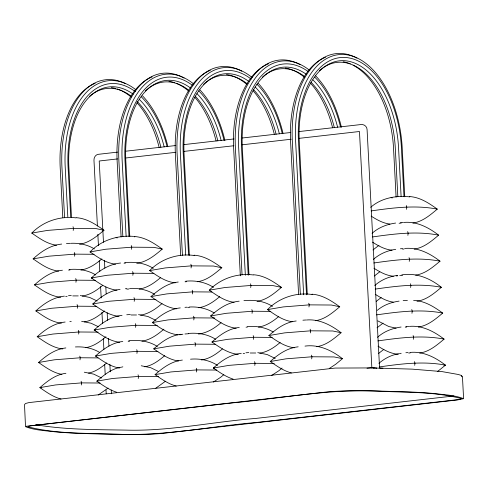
<?xml version="1.0" encoding="UTF-8"?>
<svg xmlns="http://www.w3.org/2000/svg" width="488" height="488" viewBox="0 0 488 488"><rect width="100%" height="100%" fill="white"/><g stroke="black" fill="none" stroke-linecap="round" stroke-linejoin="round"><path stroke-width="0.73" d="M73.206 230.458L73.499 228.36L73.011 226.719M74.56 256.237L74.853 254.138L74.359 252.497M75.921 282.271L76.213 280.173L75.725 278.532M77.287 308.306L77.58 306.202L77.092 304.561M78.635 334.085L78.934 331.986L78.44 330.345M79.989 359.863L80.282 357.765L79.794 356.124M81.307 384.983L81.6 382.885L81.112 381.244M131.467 249.283L131.76 247.184L131.266 245.543M132.827 275.317L133.12 273.219L132.632 271.578M134.194 301.346L134.487 299.248L133.999 297.607M135.56 327.381L135.853 325.282L135.359 323.642M136.921 353.416L137.213 351.311L136.725 349.676M138.238 378.535L138.531 376.431L138.043 374.79M191.052 267.967L191.345 265.868L190.857 264.228M192.412 293.959L192.711 291.854L192.217 290.22M193.779 319.945L194.071 317.847L193.577 316.206M195.151 346.224L195.45 344.125L194.956 342.485M196.505 372.009L196.798 369.904L196.31 368.269M250.686 287.554L250.984 285.456L250.49 283.815M252.04 313.339L252.333 311.24L251.845 309.599M253.4 339.373L253.699 337.269L253.205 335.628M254.766 365.402L255.059 363.304L254.571 361.663M308.959 306.964L309.258 304.866L308.764 303.225M310.319 332.92L310.618 330.821L310.124 329.18M311.679 358.875L311.978 356.777L311.484 355.136M406.51 209.315L406.803 207.211L406.315 205.576M407.876 235.344L408.169 233.246L407.675 231.605M409.237 261.379L409.536 259.281L409.042 257.64M410.609 287.493L410.902 285.395L410.408 283.754M411.957 313.278L412.25 311.179L411.762 309.538M413.324 339.312L413.617 337.208L413.129 335.567M414.684 365.341L414.983 363.243L414.489 361.602M101.858 258.908C95.782 264.051 88.981 268.809 80.929 270.01M102.687 285.382C96.764 290.36 90.103 294.874 82.289 296.039M104.584 310.972C98.686 315.907 92.171 320.671 84.381 321.879M160.662 277.538C154.434 282.845 147.492 287.853 139.196 289.085M105.939 336.75C100.034 341.685 93.519 346.456 85.736 347.663M162.028 303.573C155.794 308.88 148.852 313.888 140.562 315.12M106.756 362.974C101.352 367.342 95.538 371.838 88.535 373.058M163.925 329.162C157.532 334.622 150.463 339.892 141.929 341.149M108.074 388.094L98.21 395.012M219.716 296.625C213.64 301.773 206.839 306.525 198.787 307.727M164.755 355.636C158.868 360.522 152.494 365.524 144.741 366.799M221.076 322.617C214.635 328.253 207.144 332.914 198.524 334.079M370.697 207.315C381.207 197.982 396.305 195.243 409.865 196.89M165.536 381.201L155.8 388.192M222.455 348.889C216.379 354.038 209.578 358.796 201.526 359.991M372.057 233.349C378.621 227.39 386.972 224.315 395.622 223.059M278.807 316.45C272.877 321.427 266.222 325.941 258.408 327.106M378.987 245.281L372.93 249.984M223.803 374.674L220.6 377.328L213.409 382.031M373.424 259.384C379.695 253.797 387.478 250.527 395.731 249.331M280.167 342.478C274.244 347.462 267.589 351.976 259.775 353.141M379.816 271.755L374.29 276.013M374.79 285.498C381.207 279.728 389.278 276.556 397.726 275.324M282.07 368.068L278.868 370.727L271.676 375.431M381.171 297.54L376.224 301.395M383.068 323.129L377.004 327.826M377.505 337.312C384.068 331.352 392.419 328.278 401.075 327.021M383.885 349.353L378.359 353.611M378.871 363.346C384.721 358.351 391.638 354.782 399.294 353.647M56.59 245.189C47.22 244.079 39.351 238.284 31.787 233.087C43.225 221.351 59.835 215.836 75.988 217.868M58.688 271.09C49.026 270.12 40.894 264.228 33.135 258.866C41.187 251.472 50.563 245.214 61.677 244.067M60.793 297.247C50.85 296.393 42.444 290.439 34.502 284.901C42.425 277.727 51.502 271.371 62.415 270.224M76.201 217.685C86.712 218.343 95.672 224.327 103.974 230.269C96.764 236.302 89.219 242.835 79.574 244.226M115.595 264.136C105.933 263.166 97.801 257.274 90.042 251.912C101.242 240.34 117.205 235.179 133.102 236.357M61.415 323.16C51.752 322.184 43.621 316.297 35.868 310.929C43.914 303.542 53.296 297.277 64.41 296.137M62.763 348.938C53.107 347.968 44.969 342.076 37.216 336.714C45.14 329.54 54.217 323.184 65.13 322.037M119.066 316.322C109.123 315.468 100.717 309.514 92.775 303.975C100.577 297.021 109.349 290.574 120.054 289.421M134.456 236.509C144.966 237.168 153.933 243.158 162.236 249.1C154.781 255.438 146.809 262.019 136.75 263.294M175.18 282.82C165.517 281.844 157.386 275.958 149.633 270.596C161.186 258.774 178.126 253.095 194.407 255.541M61.885 374.363C53.119 372.887 45.744 367.403 38.57 362.493C46.372 355.538 55.144 349.091 65.85 347.938M176.54 308.812C166.884 307.837 158.746 301.95 150.993 296.582C158.801 289.628 167.573 283.18 178.279 282.027M119.56 368.025C110.489 366.75 102.877 361.083 95.502 356.039C103.303 349.085 112.081 342.637 122.787 341.484M177.906 334.798C168.244 333.829 160.113 327.942 152.354 322.574C160.284 315.4 169.36 309.044 180.267 307.897M194.047 255.194C204.557 255.852 213.518 261.836 221.82 267.778C214.61 273.811 207.064 280.344 197.42 281.735M116.547 392.206C109.3 389.918 103.005 385.465 96.819 381.159C104.029 375.12 111.545 368.556 121.219 367.208M234.069 302.292C224.7 301.181 216.831 295.38 209.267 290.183C220.704 278.447 237.314 272.932 253.467 274.964M178.535 360.961C169.171 359.845 161.296 354.05 153.732 348.853C161.54 341.899 170.312 335.451 181.017 334.292M236.168 328.192C226.505 327.222 218.374 321.33 210.621 315.968C218.667 308.575 228.042 302.316 239.157 301.169M176.217 386.069C168.372 384.013 161.662 379.188 155.086 374.631C162.888 367.678 171.66 361.23 182.366 360.077M238.272 354.343C228.329 353.489 219.923 347.535 211.981 341.996C219.789 335.043 228.561 328.595 239.266 327.442M253.681 274.781C264.191 275.439 273.152 281.43 281.46 287.371C274.244 293.398 266.698 299.937 257.06 301.328M294.447 347.773C284.791 346.803 276.653 340.911 268.9 335.549C276.708 328.595 285.48 322.147 296.185 320.988M409.499 196.542C420.015 197.201 428.976 203.185 437.279 209.126C430.068 215.159 422.523 221.692 412.879 223.083M291.391 372.936C283.552 370.88 276.842 366.055 270.26 361.504C278.184 354.331 287.267 347.975 298.174 346.822M311.954 294.191C322.464 294.85 331.425 300.834 339.733 306.775C332.517 312.808 324.971 319.341 315.333 320.732M403.997 222.424C416.88 221.271 428.726 227.548 438.645 235.161C431.429 241.188 423.889 247.727 414.245 249.112M306.446 320C319.329 318.841 331.175 325.124 341.094 332.731C333.877 338.764 326.332 345.297 316.694 346.687M404.674 248.459C417.783 247.178 429.928 253.388 440.011 261.19C432.795 267.223 425.249 273.756 415.611 275.147M305 346.108C318.78 344.205 331.87 350.335 342.454 358.686L335.781 364.2L329.241 368.538M401.807 274.884C416.246 272.505 430.294 278.343 441.378 287.31C434.161 293.337 426.622 299.876 416.978 301.267M413.598 300.352C424.603 300.785 434.094 306.812 442.726 313.089C435.516 319.121 427.97 325.655 418.326 327.045M409.444 326.387C422.327 325.234 434.174 331.517 444.092 339.123C436.882 345.15 429.336 351.689 419.692 353.08M377.212 310.392C383.409 305.067 391.101 302.322 399.08 301.108M437.626 371.466L445.459 365.158C435.375 357.35 423.23 351.14 410.121 352.421M65.91 373.296C55.632 374.522 47.446 381.079 39.882 387.612C46.464 392.169 53.174 396.988 61.018 399.05M121.762 367.086L122.842 366.842M120.579 263.026C109.257 264.173 99.582 270.334 91.408 277.946C99.162 283.308 107.299 289.195 116.955 290.171M122.049 315.333C111.142 316.48 102.065 322.836 94.135 330.01C101.888 335.372 110.026 341.264 119.688 342.234M396.494 276.007L397.75 275.763M179.773 334.811L182.921 334.213M241.261 353.355C230.348 354.501 221.271 360.858 213.347 368.031C219.533 372.332 225.828 376.791 233.075 379.078M399.922 353.532L401.179 353.294M31.787 233.087L47.562 230.403L73.499 228.36L95.691 228.524L103.974 230.269M33.135 258.866L48.916 256.182L74.853 254.138L94.086 254.285M90.042 251.912L105.823 249.228L131.76 247.184L153.952 247.355L162.236 249.1M371.1 210.92C392.852 207.815 415.544 204.869 437.279 209.126M34.502 284.901L50.282 282.216L76.213 280.173L95.447 280.319M149.633 270.596L165.408 267.912L191.345 265.868L213.537 266.033L221.82 267.778M372.466 236.954C394.219 233.85 416.911 230.897 438.645 235.161M35.868 310.929L51.643 308.251L77.58 306.202L96.813 306.348M92.775 303.975L108.549 301.291L134.487 299.248L155.94 299.412M150.993 296.582L166.774 293.904L192.711 291.854L211.938 292.001M209.267 290.183L225.047 287.499L250.984 285.456L273.17 285.626L281.46 287.371M373.826 262.983C395.579 259.878 418.277 256.932 440.011 261.19M37.216 336.714L52.997 334.03L78.934 331.986L98.161 332.133M152.354 322.574L168.134 319.89L194.071 317.847L214.781 318.005M210.621 315.968L226.395 313.284L252.333 311.24L270.828 311.381M375.199 289.103C396.951 285.999 419.643 283.046 441.378 287.31M38.57 362.493L54.345 359.808L80.282 357.765L98.033 357.899M95.502 356.039L111.282 353.361L137.213 351.311L157.929 351.47M153.732 348.853L169.513 346.169L195.45 344.125L215.421 344.278M211.981 341.996L227.762 339.312L253.699 337.269L272.188 337.409M376.547 314.882C398.3 311.783 420.991 308.831 442.726 313.089M268.9 335.549L284.681 332.865L310.618 330.821L332.804 330.986L341.094 332.731M96.819 381.159L112.594 378.481L138.531 376.431L158.502 376.584M155.086 374.631L170.861 371.954L196.798 369.904L216.77 370.056M377.913 340.917C399.666 337.812 422.358 334.86 444.092 339.123M270.26 361.504L286.041 358.82L311.978 356.777L334.164 356.941L342.454 358.686M379.28 366.945C401.026 363.847 423.724 360.894 445.459 365.158L443.952 365.414M117.651 152.122L98.241 154.324C95.434 154.751 93.867 157.606 93.971 160.253L97.417 225.993M125.886 151.189L175.759 145.534M184.08 144.594L234.008 138.934M242.335 137.988L290.75 132.504M299.071 131.559L360.705 124.574C363.926 124.007 367.055 126.349 367.086 129.674L379.542 367.311M117.638 158.911L99.216 161.003L103.48 242.329M125.941 157.972L175.753 152.323M184.055 151.384L233.874 145.741M242.176 144.796L291.232 139.239M298.784 138.385L359.467 131.504L371.862 368.043M367 368.233L372.539 367.604M453.797 395.981L255.828 418.423C212.609 421.809 169.726 431.355 126.227 430.111C96.063 429.599 65.636 429.812 35.801 424.755M66.466 243.573L69.991 243.317M400.489 222.632L403.308 222.424M399.105 223.26L401.221 223.101M124.739 262.654C134.523 261.592 144.869 262.947 153.275 268.357M124.056 263.227L125.471 263.124M69.241 269.504C78.342 268.668 87.883 270.077 95.746 274.951M68.564 270.077L69.973 269.98M400.441 248.764L402.557 248.612M402.582 249.136L403.997 249.032M185.733 281.192C195.328 280.264 205.338 282.015 213.482 287.359M185.056 281.808L186.465 281.704M125.398 288.737L126.807 288.634M126.831 289.158L128.948 289.006M68.491 295.691L71.309 295.484M65.691 296.417L67.106 296.32M399.715 275.476L402.539 275.269M243.945 300.675C253.736 299.614 264.075 300.968 272.487 306.379M184.976 307.336L187.093 307.184M187.831 307.696L189.24 307.592M126.758 314.766L130.29 314.51M69.839 321.47L71.248 321.372M403.161 300.663L407.395 300.358M302.932 320.201L305.756 320M247.428 326.551C256.31 325.832 265.57 327.308 273.225 332.053M246.043 327.18L247.453 327.076M188.472 333.457C197.817 332.578 207.601 334.146 215.598 339.264M184.958 333.993L188.484 333.737M128.832 340.752C138.616 339.691 148.962 341.045 157.368 346.456M128.149 341.325L129.564 341.222M405.937 326.594L408.755 326.393M405.26 327.167L406.669 327.07M245.97 352.787L248.788 352.586M243.176 353.519L244.586 353.416M190.527 359.186C199.903 358.375 209.626 360.205 217.569 365.408M405.888 352.726L408.005 352.574M408.737 353.05L410.152 352.946M379.499 368.043L382.94 368.184M374.119 368.062L372.704 367.793L376.163 368.037M70.681 243.317C78.897 242.908 87.328 244.573 94.385 248.917M129.631 288.426C138.311 287.938 147.248 289.671 154.641 294.392M72.749 295.905L78.263 295.905M189.21 307.025C197.89 306.537 206.827 308.27 214.22 312.991M131.022 314.986L136.536 314.98M75.427 346.944C83.857 346.492 92.561 348.06 99.814 352.543M250.228 353.007L255.743 353.001M153.836 273.371L133.12 273.219L107.189 275.262L91.408 277.946L92.787 278.233M157.301 325.447L135.853 325.282L109.916 327.326L94.135 330.01L95.52 330.303M274.293 363.45L255.059 363.304L229.122 365.347L213.347 368.031L214.726 368.324M100.089 383.025L81.6 382.885L55.663 384.928L39.882 387.612L41.267 387.905M389.894 224.047C383.025 223.309 376.882 219.746 371.155 216.111M392.004 250.198C384.861 249.533 378.444 245.946 372.521 242.146M393.365 276.232C386.221 275.567 379.81 271.981 373.881 268.174M393.249 302.109C386.655 301.279 380.78 297.772 375.254 294.294M396.085 328.131L388.869 326.564L377.761 320.872M292.349 321.696C282.979 320.585 275.104 314.79 267.54 309.593C279.099 297.772 296.039 292.092 312.314 294.538M80.276 295.533L89.725 297.46L97.112 300.986M398.196 354.282C390.784 353.672 384.093 350.085 377.968 346.108M138.549 314.608L147.998 316.535L156.001 320.421M81.63 321.311L91.079 323.239L98.46 326.765M257.762 352.629L267.211 354.556L275.214 358.442M141.233 365.762L150.676 367.69L158.685 371.575M84.296 372.21L93.745 374.137L101.748 378.029M339.733 306.775L331.444 305.031L309.258 304.866L283.321 306.909L267.54 309.593L268.925 309.88M391.114 197.622L392.26 197.957M133.675 236.528L134.816 236.863M116.071 237.595L117.212 237.93M463.57 398.123L462.484 377.346L461.081 375.339L458.201 374.467L441.921 371.582L412.183 369.135L371.441 367.921L335.134 368.068L28.896 402.6L25.48 403.515L24.504 404.619L25.492 426.134M376.376 368.025L376.681 368.324M461.605 375.699L462.301 376.62M404.765 196.768L402.204 147.882A90.469 52.863 83.5 0 0 344.186 54.51A90.469 52.863 83.5 0 0 295.612 141.191L303.658 294.776M403.972 196.536L401.41 147.65A87.364 51.045 83.5 0 0 345.388 57.48A87.364 51.045 83.5 0 0 298.479 141.184L306.525 294.776M401.105 196.536L398.543 147.657A84.253 49.233 83.5 0 0 344.516 60.695A84.253 49.233 83.5 0 0 299.272 141.422L307.281 294.264M397.842 196.774L395.28 147.894A82.966 48.477 83.5 0 0 319.384 70.699M396.091 197.103L393.529 148.224A84.253 49.233 83.5 0 0 353.105 65.233M300.352 294.27L292.342 141.428A91.756 53.619 83.5 0 1 356.972 58.127M298.607 294.606L290.598 141.758A90.469 52.863 83.5 0 1 325.545 57.279M248.971 274.726L242.322 147.876A84.253 49.233 83.5 0 1 306.598 74.505M248.221 275.238L241.529 147.644A87.364 51.045 83.5 0 1 308.178 71.565M245.348 275.244L238.662 147.644A90.469 52.863 83.5 0 1 309.819 70.498M242.048 274.738L235.399 147.882A91.756 53.619 83.5 0 1 300.029 64.587M240.334 275.811L233.648 148.212A90.469 52.863 83.5 0 1 268.595 63.733M189.362 255.34L184.074 154.476A84.253 49.233 83.5 0 1 248.947 81.545M188.569 255.108L183.281 154.245A87.364 51.045 83.5 0 1 251.161 79.087M185.702 255.108L180.414 154.245A90.469 52.863 83.5 0 1 252.174 77.586M182.433 255.346L177.15 154.482A91.756 53.619 83.5 0 1 241.78 71.187M180.688 255.675L175.399 154.812A90.469 52.863 83.5 0 1 210.346 70.333M129.79 236.692L125.825 161.077A84.253 49.233 83.5 0 1 190.698 88.145M128.997 236.46L125.032 160.845A87.364 51.045 83.5 0 1 192.912 85.693M126.13 236.46L122.165 160.851A90.469 52.863 83.5 0 1 193.925 84.186M122.86 236.698L118.901 161.083A91.756 53.619 83.5 0 1 182.323 77.159M121.115 237.034L117.151 161.418A90.469 52.863 83.5 0 1 152.097 76.933M104.432 260.5L104.828 268.071M105.823 286.999L106.177 293.813M107.171 312.741L107.567 320.311M108.519 338.483L108.916 346.053M109.867 364.225L110.264 371.801M111.221 389.967L111.416 393.755M97.85 234.319L98.448 245.684M99.241 260.824L99.796 271.426M100.589 286.572L101.187 297.936M101.943 312.32L102.535 323.678M103.328 338.825L103.883 349.371M104.67 364.426L105.182 374.217M106.012 390.028L106.207 393.792M71.48 217.154L68.881 167.53A84.253 49.233 83.5 0 1 133.151 94.166M70.687 216.922L68.088 167.299A87.364 51.045 83.5 0 1 135.347 91.677M67.82 216.928L65.215 167.305A90.469 52.863 83.5 0 1 135.768 89.676M64.556 217.166L61.952 167.536A91.756 53.619 83.5 0 1 125.379 83.613M62.806 217.495L60.207 167.872A90.469 52.863 83.5 0 1 95.154 83.387M343.107 61.708A84.253 49.233 83.5 0 1 350.36 63.928M89.591 96.295A82.966 48.477 83.5 0 1 131.333 96.288M137.201 101.467A82.966 48.477 83.5 0 1 160.906 147.327M139.531 99.595A84.253 49.233 83.5 0 1 164.157 146.857M141.343 96.856A87.364 51.045 83.5 0 1 167.097 146.766M142.52 95.825A90.469 52.863 83.5 0 1 167.787 146.186M111.264 87.59A84.253 49.233 83.5 0 1 115.626 88.499M117.083 88.944A84.253 49.233 83.5 0 1 121.396 90.689M122.104 91.036A84.253 49.233 83.5 0 1 131.095 97.039M136.933 102.687A84.253 49.233 83.5 0 1 159.143 147.425M262.44 77.153A82.966 48.477 83.5 0 1 304.774 76.634M311.143 82.319A82.966 48.477 83.5 0 1 334.353 127.667M285.431 68.039A84.253 49.233 83.5 0 1 294.844 71.034M295.551 71.382A84.253 49.233 83.5 0 1 304.536 77.385M310.38 83.033A84.253 49.233 83.5 0 1 332.59 127.764M315.486 75.67A90.469 52.863 83.5 0 1 341.405 127.258M314.784 77.202A87.364 51.045 83.5 0 1 340.545 127.106M312.973 79.941A84.253 49.233 83.5 0 1 337.598 127.197M145.351 90.896A82.966 48.477 83.5 0 1 188.893 90.311M195.145 96.044A82.966 48.477 83.5 0 1 217.855 140.867M196.963 93.629A84.253 49.233 83.5 0 1 221.107 140.404M198.775 90.89A87.364 51.045 83.5 0 1 224.047 140.312M199.946 89.877A90.469 52.863 83.5 0 1 224.913 140.465M182.927 77.47A91.756 53.619 83.5 0 1 184.135 78.123M168.933 81.24A84.253 49.233 83.5 0 1 174.753 82.74M176.199 83.289A84.253 49.233 83.5 0 1 188.618 91.079M194.84 97.307A84.253 49.233 83.5 0 1 216.093 140.971M203.6 84.29A82.966 48.477 83.5 0 1 247.141 83.704M253.394 89.438A82.966 48.477 83.5 0 1 276.104 134.267M226.463 74.53A84.253 49.233 83.5 0 1 246.867 84.479M253.083 90.707A84.253 49.233 83.5 0 1 274.341 134.365M258.195 83.277A90.469 52.863 83.5 0 1 282.985 133.126M257.024 84.284A87.364 51.045 83.5 0 1 282.296 133.712M255.212 87.029A84.253 49.233 83.5 0 1 279.349 133.797M461.233 398.55L460.471 399.135L456.78 399.764L256.041 422.523C209.657 426.427 163.571 436.418 116.833 434.149C87.181 433.027 56.834 434.21 27.883 426.799L28.646 426.219L32.336 425.585L233.075 402.826C282.613 398.324 331.925 388.155 381.897 391.358C408.358 392.498 435.442 391.754 461.233 398.55M26.456 426.262L25.516 426.683C34.752 430.282 45.17 430.605 54.985 431.837A233.941 19.575 -3 0 0 81.423 433.496C107.952 434.1 134.596 435.607 161.095 433.539L457.5 399.946L463.6 398.672C454.365 395.073 443.946 394.749 434.131 393.517A233.941 19.575 -3 0 0 407.7 391.858C381.165 391.254 354.52 389.741 328.021 391.815L26.456 426.262"/></g></svg>
